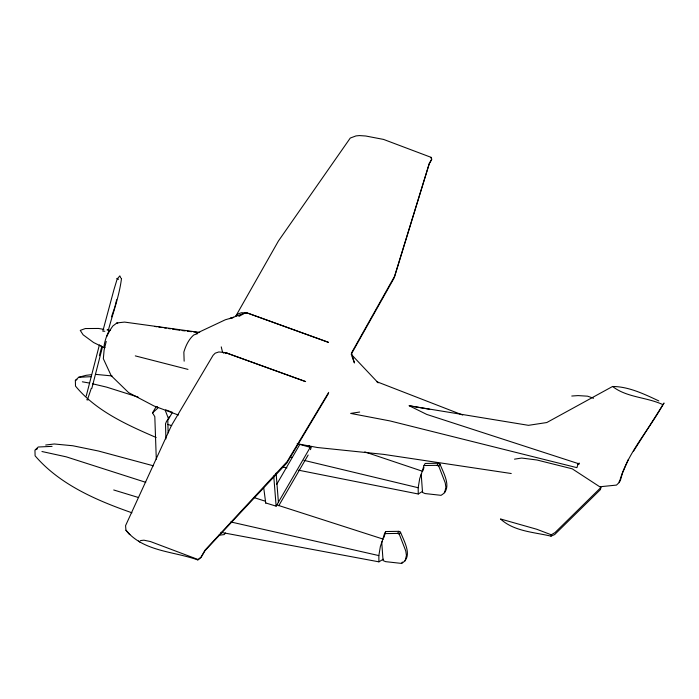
<?xml version="1.0" encoding="UTF-8"?>
<svg xmlns="http://www.w3.org/2000/svg" width="699" height="699" viewBox="0 0 699 699"><rect width="100%" height="100%" fill="white"/><g stroke="black" fill="none" stroke-linecap="round" stroke-linejoin="round"><path stroke-width="1.05" d="M121.512 278.377C119.311 296.053 112.976 312.759 108.45 329.876L107.803 329.701M220.875 532.332L378.928 561.839L378.841 555.591L380.37 546.469L382.073 541.498M298.656 470.209L418.255 493.992L418.177 487.736L419.706 478.614L421.41 473.651M225.454 352.602L305.585 381.575L225.454 352.602L218.831 351.955L215.205 353.17L213.055 355.345L171.5 425.438L125.558 525.674L125.951 530.235C143.26 551.642 173.702 551.24 197.791 559.925L201.102 557.016L205.122 550.034L287.149 461.567L328.687 392.349M248.224 313.327L328.355 342.3L248.224 313.327L241.601 312.68L237.966 313.895L235.825 316.07L278.412 241.024L350.269 138.053L355.966 135.921L359.417 135.58L365.699 135.999L383.55 139.416L431.012 157.31L431.65 159.634L429.195 163.95L394.245 277.783L351.195 354.297L378.185 382.86M551.293 534.796L536.736 529.248L500.493 518.973C514.062 531.441 533.87 532.114 551.013 536.15L551.293 534.796L555.058 532.542L600.887 487.518L572.21 468.811L536.928 459.994L521.655 458.046L514.508 459.156M600.887 487.518L600.467 489.553L554.639 534.578L551.013 536.15M600.371 486.714L616.492 485.089L619.331 482.38C627.134 453.179 648.812 430.409 663.08 404.38L664.05 403.026L633.381 451.405M405.123 560.904L406.425 555.417L405.761 550.934L399.312 534.281L397.635 533.416L384.511 533.617L381.768 542.607L383.061 560.537L385.595 561.646L401.567 563.42C413.581 556.771 403.856 540.991 400.518 532.192L398.849 531.336L385.726 531.537L384.511 533.617M444.59 492.821L445.892 487.334L445.228 482.852L438.78 466.198L437.111 465.333L423.987 465.534L421.235 474.525L422.528 492.454L425.062 493.555L441.043 495.329C453.048 488.688 443.323 472.908 439.986 464.11L438.317 463.245L425.193 463.454L423.987 465.534M114.907 306.905L116.637 299.775M86.222 396.088L99.415 344.852M99.38 355.73L101.705 346.861L100.691 345.35M91.814 388.461L102.43 347.132L101.705 346.861M106.222 341.427L104.107 350.112L103.338 358.701L111.185 375.669L128.616 392.62L153.929 405.944L178.394 415.057M383.891 537.522L385.726 531.537M423.061 470.436L423.97 467.448M579.156 463.018L577.942 464.389L576.928 467.657L389.99 420.929L350.662 413.415L359.662 412.043M310.487 449.675L311.431 446.652M87.908 398.308L91.281 388.364M111.49 316.857L114.566 307.901M628.392 459.365L622.416 473.24L620.319 480.667L618.903 482.022M169.219 416.665L167.795 419.889L168.127 432.847M156.296 459.191L154.811 416.648L152.531 412.864L156.026 406.835M168.59 418.981L172.443 412.323L165.733 409.876L165.331 410.575L168.59 418.981L166.624 421.13L165.514 423.83L165.899 438.946M328.425 393.572L286.843 463.053L204.982 550.716L201.006 557.496L197.791 559.925M309.133 445.455L310.225 447.334L276.131 506.155L265.882 502.992M276.664 484.407L299.845 444.407L310.225 447.334M278.752 505.744L308.154 455.032M397.635 533.416L398.849 531.336M437.111 465.333L438.317 463.245M399.312 534.281L400.518 532.192M438.78 466.198L439.986 464.11M401.567 563.42L402.379 562.031M225.497 532.953L224.204 534.595L218.813 535.242M156.13 437.487C127.122 424.931 96.025 411.056 75.509 386.101L75.361 380.431L78.646 377.294L86.108 375.319L91.482 374.673M152.531 412.864L157.546 408.373L157.948 407.683L156.995 406.547M199.696 332.436L124.579 322.09L116.943 322.921L112.871 325.987A122.5 49.961 82 0 0 106.711 336.612M418.255 493.992L422.642 491.327M378.928 561.839L383.305 559.183M238.892 316.446L245.445 312.776L247.507 312.794M658.816 400.92C644.434 394.166 628.716 386.547 612.586 386.477L546.793 422.537L528.47 425.333L409.212 405.761L426.731 414.42L579.296 463.926L577.942 464.389M75.361 380.431L77.021 379.54M35.78 449.693L37.44 448.802M196.236 333.467L225.384 319.749L233.693 317.363L229.604 318.622L245.445 312.776M197.765 333.589L193.798 334.952A83.067 39.476 71.8 0 0 183.854 352.113L184.152 361.182M225.532 353.554L227.035 353.109M45.697 445.018L54.295 443.987L72.757 445.744L98.437 451.012L153.465 465.831M78.646 377.294L91.473 376.656M140.499 540.563L143.95 540.196L150.434 541.55L197.896 559.445M571.765 396.027L578.09 395.599L587.571 396.184L593.556 398.247M52.058 446.373L38.235 447.002L34.95 450.139L35.099 455.809C59.791 484.66 96.803 500.493 131.936 512.786M104.859 331.239L102.805 331.221L113.911 289.788L117.179 278.971L119.852 275.878L120.778 277.992M95.789 374.384L112.076 375.931M182.002 330.54L185.2 330.924M187.323 331.186L191.587 331.702M193.719 331.964L196.917 332.357M511.24 473.52L383.576 454.367L317.355 447.509L297.162 443.708M154.662 326.433L156.768 326.748M158.865 327.071L162.019 327.543M164.125 327.866L166.222 328.181M168.328 328.504L170.425 328.818M172.531 329.133L179.888 330.251M86.676 399.732L88.03 399.959M103.845 329.369L98.559 328.46L85.313 328.547L80.254 330.4L83.111 334.804L93.614 342.536L104.142 347.665M107.017 329.911L110.189 330.461A9.253 1.407 -72.2 0 0 105.593 339.391A9.253 1.407 -72.2 0 0 104.964 347.49M409.212 405.761L429.702 409.299M82.351 381.803L89.603 383.087M41.94 451.51L66.309 456.858L145.759 482.327M282.641 467.019L286.913 467.867M230.81 521.952L378.841 555.591M92.626 383.803L106.72 387.159L138.087 397.076M290.146 457.024L292.261 457.53M303.899 460.326L418.177 487.736M187.987 369.395L135.3 355.887M118.55 279.312L116.838 278.412M167.611 424.38L171.762 425.647M113.719 489.973L138.62 497.566M254.095 497.601L265.471 501.262M276.848 504.914L383.367 539.182M364.799 451.886L422.694 471.318M662.731 404.555C646.645 397.093 626.697 397.574 612.586 386.477M462.694 415.04L376.586 381.619M224.038 353.283L222.553 352.279L221.251 346.879M116.943 322.921L117.738 323.576M138.734 540.93L140.141 542.275M127.323 531.782L129.831 534.604L125.951 530.235M431.012 157.31L431.755 159.145L429.335 163.269L394.559 276.297L351.448 353.074L354.445 362.973L351.92 356.228M263.75 488.085L265.751 503.228M276.114 473.144L278.412 502.214M273.746 476.01L276.131 506.155"/></g></svg>
